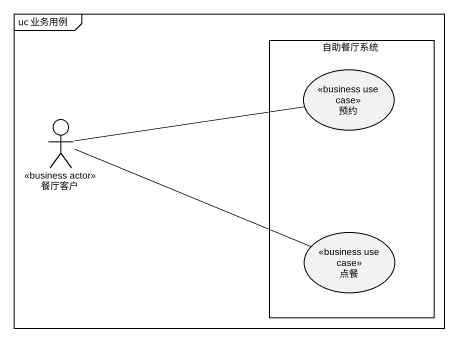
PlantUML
@startuml
mainframe uc 业务用例
rectangle 自助餐厅系统 {
  usecase 预约 <<business use case>>
  usecase 点餐 <<business use case>>
}
actor 餐厅客户 <<business actor>>
餐厅客户 -right- 预约
餐厅客户 -right- 点餐
@enduml
